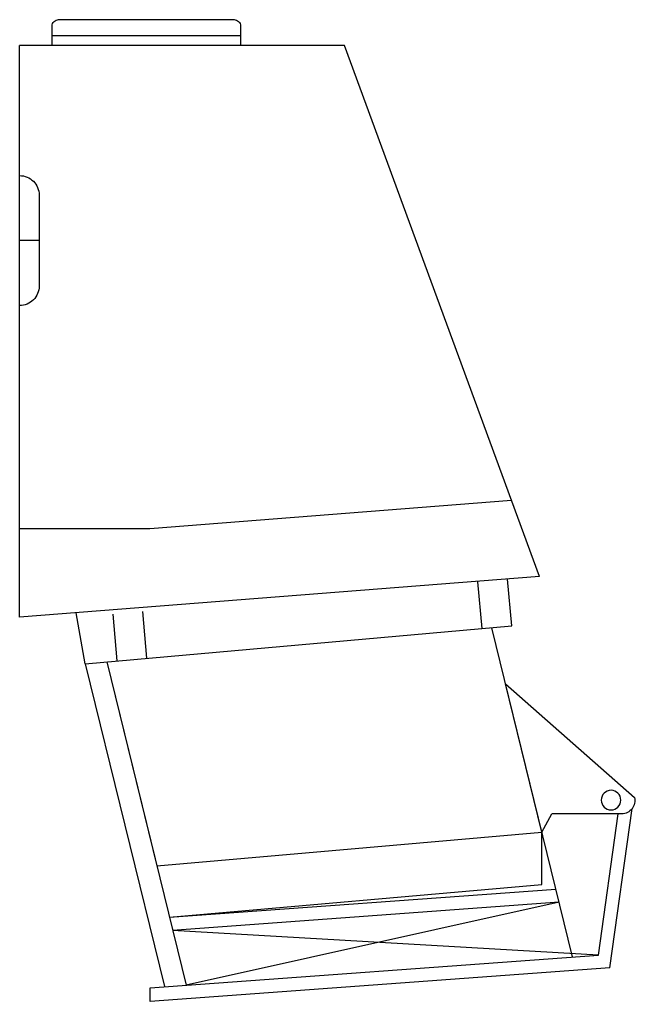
# Model space of a CAD drawing. Header units: millimetres. Extents: x 0 to 95, y 0 to 151.
import ezdxf

# ---------------------------------------------------------------- set-up
doc = ezdxf.new("R2010")
doc.units = ezdxf.units.MM
doc.layers.add('CONDUCTOR', color=7, linetype='Continuous')

# ---------------------------------------------------------------- blocks, each defined once
blk = doc.blocks.new('cắm 32A')
at = {"color": 252}
blk.add_line((-3, 57.93), (0, 57.93), dxfattribs=at)
blk.add_lwpolyline([(-3, 64.93), (-3, 50.93, 0.414214), (0, 47.93), (0, 47.93), (0, 67.93), (0, 67.93, 0.414214)], format="xyb", close=True, dxfattribs=at)
at = {"layer": 'CONDUCTOR', "color": 121, "ltscale": 100}
for p, q in [((-34, 89.43), (-5, 89.43)), ((0, 0), (0, 87.93)), ((-20.02, 13.6), (0, 13.6))]:
    blk.add_line(p, q, dxfattribs=at)
at = {"layer": 'CONDUCTOR', "color": 162, "ltscale": 100}
for p, q in [((-75.74, -1.35), (-75.1, 5.83)), ((-71.17, -1.76), (-70.53, 5.42)), ((-19.58, -6.34), (-18.94, 0.84)), ((-15.01, -6.75), (-14.37, 0.44)), ((-10.11, -7.18), (-8.72, 0.68)), ((-13.42, -6.89), (-25.61, -56.61)), ((-10.11, -7.18), (-22.28, -56.85)), ((-80.37, -33.07), (-74.8, -10.28)), ((-80.37, -33.07), (-81.93, -30.27)), ((-83.02, -43.88), (-25.61, -56.61)), ((-89.1, -52), (-23.55, -48.22))]:
    blk.add_line(p, q, dxfattribs=at)
at = {"layer": 'CONDUCTOR', "color": 121, "ltscale": 100}
blk.add_lwpolyline([(-34, 87.93), (-5, 87.93), (-5, 90.93, 0.414214), (-6, 91.93), (-33, 91.93, 0.414214), (-34, 90.93)], format="xyb", close=True, dxfattribs=at)
for points in [[(-80, 6.26), (-50, 87.93), (0, 87.93)], [(-75.7, 17.96), (-20.02, 13.6)], [(-80, 6.26), (0, 0)]]:
    blk.add_lwpolyline(points, dxfattribs=at)
at = {"layer": 'CONDUCTOR', "color": 162, "ltscale": 100}
for points in [[(-10.11, -7.18), (-75.74, -1.35)], [(-85.08, -52.29), (-72.68, -1.63)], [(-13.42, -6.89), (-21.11, -38.26), (-80.37, -33.07), (-74.8, -10.28)], [(-90.84, -53.95), (-94.25, -29.47)], [(-89.1, -52), (-92.12, -30.26)], [(-23.04, -46.14), (-80.39, -41.12), (-80.37, -33.07)], [(-23.05, -46.17), (-82.52, -41.84)], [(-83.02, -43.88), (-23.55, -48.22)], [(-20.1, -59.12), (-20.1, -57.03), (-89.1, -52)], [(-90.84, -53.95), (-20.1, -59.12)]]:
    blk.add_lwpolyline(points, dxfattribs=at)
blk.add_lwpolyline([(-71.67, -1.72), (-71.67, -1.72)], close=True, dxfattribs=at)
blk.add_lwpolyline([(-74.8, -10.28), (-94.61, -27.74, 0.490753), (-92.66, -30.26), (-81.93, -30.27)], format="xyb", dxfattribs=at)
at = {"layer": 'CONDUCTOR', "color": 40, "ltscale": 100}
blk.add_circle((-91.02, -28.16), 1.51, dxfattribs=at)

msp = doc.modelspace()

# ---------------------------------------------------------------- block references
at = {"xscale": -1}
msp.add_blockref('cắm 32A', (0, 59.12), dxfattribs=at)

doc.saveas('drawing.dxf')
